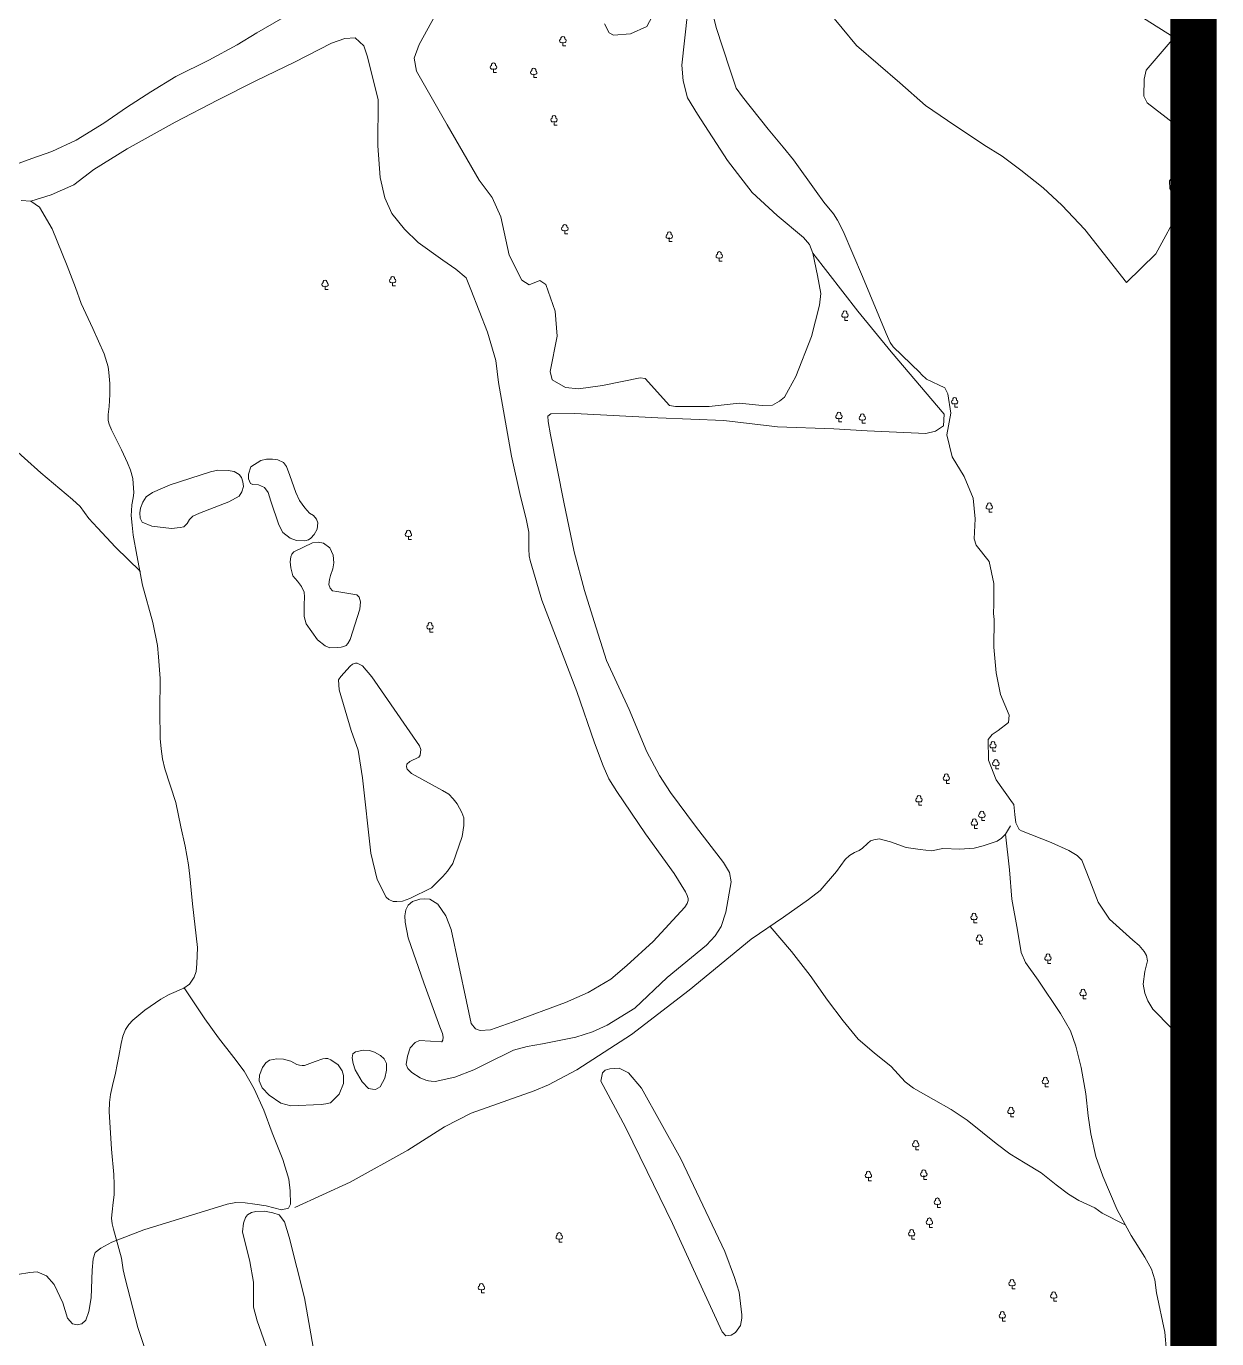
# Model space of a CAD drawing. Header units: millimetres. Extents: x 10 to 1007146, y 455139 to 1110758.
# Drawn here: x 503415.24 to 503435.78, y 555410.57 to 555433.2 of the extents above; entities that cross this region are included whole.
import ezdxf

# ---------------------------------------------------------------- set-up
doc = ezdxf.new("R2010")
doc.units = ezdxf.units.MM
doc.header["$LTSCALE"] = 10
doc.layers.add('CADRE', color=7, linetype='Continuous')
for name, color, linetype, lineweight in [('Hceau', 152, 'Continuous', 0), ('PISTE', 1, 'Continuous', 0), ('PLIMCULTURE', 2, 'Continuous', 0), ('Varbre', 70, 'Continuous', 0), ('Vbrousailles', 70, 'Continuous', 0), ('Vforet', 70, 'Continuous', 0)]:
    doc.layers.add(name, color=color, linetype=linetype, lineweight=lineweight)

# ---------------------------------------------------------------- blocks, each defined once
blk = doc.blocks.new('a_i_b_258')
at = {"layer": 'Varbre', "color": 70, "linetype": 'Continuous', "lineweight": 0, "flags": 128}
blk.add_lwpolyline([(1865.42538, 0.005183), (0, 0), (0.000733, 2131.921546)], dxfattribs=at)
at = {"layer": 'Varbre', "color": 70, "linetype": 'Continuous', "lineweight": 0}
for centre, radius, start, end in [((-740.717812, 3132.577248), 1244.980238706148, 111.637039, 306.510073), ((-0.006168, 4618.737865), 1244.033794897657, 344.52592, 195.330408), ((743.7588820000001, 3129.093826), 1243.997082369691, 233.281948, 68.53724)]:
    blk.add_arc(centre, radius, start, end, dxfattribs=at)
blk = doc.blocks.new('a_i_b_169')
at = {"layer": 'Varbre', "color": 70, "linetype": 'Continuous', "lineweight": 0, "flags": 128}
blk.add_lwpolyline([(186.542538, 0.000518), (0, 0), (7.3e-05, 213.192155)], dxfattribs=at)
at = {"layer": 'Varbre', "color": 70, "linetype": 'Continuous', "lineweight": 0}
for centre, radius, start, end in [((-74.071781, 313.257725), 124.4980238706148, 111.637039, 306.510073), ((-0.000617, 461.8737860000001), 124.4033794897658, 344.52592, 195.330408), ((74.375888, 312.909383), 124.3997082369691, 233.281948, 68.53724)]:
    blk.add_arc(centre, radius, start, end, dxfattribs=at)

msp = doc.modelspace()

# ---------------------------------------------------------------- linework, layer by layer
at = {"elevation": -0.3541890150082452}
msp.add_lwpolyline([(503345.1074652424, 555474.3865933891), (503435.1138354588, 555474.3934711379), (503435.1209353135, 555381.4804874847), (503345.1145650972, 555381.473609736)], close=True, dxfattribs=at)
at = {"layer": 'CADRE', "color": 0, "lineweight": -2, "elevation": -0.3541890150082452}
msp.add_lwpolyline([(503249.3808671975, 555550.9481139041), (503435.3861208613, 555550.944734697), (503435.3811792241, 555278.93705192), (503249.3759255608, 555278.940431128)], close=True, dxfattribs=at)
at = {"layer": 'CADRE', "color": 0, "lineweight": -2, "const_width": 0.8, "elevation": -0.3541890150082452, "flags": 128}
msp.add_lwpolyline([(503345.1074652424, 555474.3865933891), (503435.381180128, 555474.3865933891), (503435.3794921524, 555381.473609736), (503345.1074652424, 555381.4752497661)], close=True, dxfattribs=at)
at = {"layer": 'Hceau', "color": 0, "extrusion": (0.167296685380061, -0.1617559340412685, 0.9725465731075719), "elevation": -5615.617732705679, "flags": 128}
msp.add_lwpolyline([(749238.4850116416, 23495.1471926548), (749238.4850116415, 23494.4937417846)], dxfattribs=at)
at = {"layer": 'Hceau', "color": 0}
for points in [[(503427.062108584, 555433.5083568234, 7.29556126606516), (503427.1436724077, 555433.1778700004, 7.235115478067214), (503427.3831497175, 555432.4564729669, 7.134372498070638), (503427.491400113, 555432.1291746837, 7.094075306072007), (503427.6006194444, 555431.9818945536, 7.073926710072691), (503428.0443432928, 555431.4260744773, 6.892589346078852), (503428.3026774969, 555431.1112944557, 6.791846366082276), (503428.4815255687, 555430.8936262723, 6.751549174083645), (503428.8719836593, 555430.3514310837, 6.570211810089806), (503429.0043228774, 555430.1640199632, 6.509766022091861), (503429.1666106259, 555429.9664444855, 6.46946883009323), (503429.2393397423, 555429.8527005842, 6.4291716380946), (503429.3383429824, 555429.6654709402, 6.409023042095284), (503429.667504525, 555428.883577996, 6.24783427410076), (503430.0789295229, 555427.901211464, 6.106794102105553), (503430.1480918422, 555427.7441480325, 6.066496910106922), (503430.2010346586, 555427.670517019, 6.066496910106922)], [(503430.6579110769, 555427.2287720226, 5.914433441240488), (503430.6850950572, 555427.1914407662, 5.909260289217665), (503430.7723714098, 555427.1149764613, 5.900735082440421), (503431.0877995016, 555426.9637085624, 5.873454443140571), (503431.1429404785, 555426.8629166258, 5.867486764815507), (503431.1928134291, 555426.5256528636, 5.858961558038263), (503431.1246871128, 555426.153514618, 5.850436351261019), (503431.2144947775, 555425.7755886675, 5.829123278349589), (503431.4213310237, 555425.432157213, 5.806957695954096), (503431.577779181, 555425.0627791355, 5.783087094590485), (503431.6128157038, 555424.7051244201, 5.765184059615294), (503431.5963910419, 555424.3576127171, 5.752396305417751), (503431.628245162, 555424.2480968976, 5.749838665028926), (503431.857052689, 555423.9703185239, 5.726820573149374), (503431.9360502515, 555423.5915120373, 5.69442476500852), (503431.9354438551, 555423.231619895, 5.650946109701597), (503431.9323120909, 555423.0719583746, 5.647536071765358), (503431.9396491062, 555422.9662783176, 5.588712021872067), (503431.9352540225, 555422.4946329291, 5.564841420508456), (503431.9729496796, 555422.0509798432, 5.529887971978777), (503432.0507776879, 555421.6770937782, 5.51369006790835), (503432.1976100029, 555421.319914829, 5.476179090926491), (503432.1862676471, 555421.1944526844, 5.459981186856064), (503432.0085773603, 555421.0529104423, 5.428437888199269), (503431.9080847528, 555420.9859122634, 5.419060171937965), (503431.8381098164, 555420.8977795318, 5.400304627478714), (503431.8412528669, 555420.5420592189, 5.372171366758159), (503431.9762845818, 555420.2026574817, 5.32784031390382), (503432.2596127608, 555419.8105362975, 5.292886865374141), (503432.2777060983, 555419.7796413752, 5.280098999239954), (503432.2990492698, 555419.6084137445, 5.263048585685467), (503432.315763209, 555419.4618339853, 5.257933416844462), (503432.3747459737, 555419.3506547336, 5.250260719551279), (503432.4138344726, 555419.3257683837, 5.245998172130979), (503432.9228985, 555419.124956787, 5.20933970463318), (503433.2270654131, 555418.9870869559, 5.183764084301449), (503433.3739816437, 555418.898463389, 5.165008539842198), (503433.4556370888, 555418.8177197644, 5.153925804612774), (503433.589586973, 555418.4690452248, 5.121529884535275), (503433.7367911343, 555418.0943813523, 5.094249245235424), (503433.9330380464, 555417.7994950041, 5.070378643871813), (503434.3358439798, 555417.4374845045, 5.016669762819527), (503434.4435805737, 555417.3476584307, 5.006439425137519), (503434.5276792052, 555417.2456587836, 4.928859942721622), (503434.5663870245, 555417.1736753971, 4.910957019683075), (503434.5838706148, 555417.0845560227, 4.893906494191943), (503434.5383724153, 555416.8982961256, 4.872593533217156), (503434.5123018674, 555416.6822232758, 4.851280460305724), (503434.5376142268, 555416.5238338503, 4.831672406362412), (503434.5904800039, 555416.3948896736, 4.816327011776045), (503434.6802590524, 555416.2508260127, 4.792456410412434), (503435.0027612255, 555415.9220317252, 4.76517565917594), (503435.1183177679, 555415.7352696584, 4.749263037791919)]]:
    msp.add_polyline3d(points, dxfattribs=at)
at = {"layer": 'PISTE', "color": 0, "extrusion": (0.2138633766439789, -0.05558452013298743, 0.9752808914625679), "elevation": 76798.21649509249, "flags": 128}
msp.add_lwpolyline([(664196.8322724559, -338934.7954102468), (664196.8322724559, -338935.0040701144)], dxfattribs=at)
at = {"layer": 'PISTE', "color": 0}
for points in [[(503415.1536612383, 555430.1919728703, 10.30234923169375), (503415.3233370681, 555430.1828569548, 10.28555873502765), (503415.4698848408, 555430.0776278942, 10.25197774169546), (503415.6871023324, 555429.7032105953, 10.13444426503279), (503415.9471235197, 555429.0678066532, 9.966539298371828), (503416.0904161531, 555428.6918605834, 9.849005821709154), (503416.1929947422, 555428.4184557792, 9.74826284171258)], [(503416.1929947422, 555428.4184557792, 9.71021165848465), (503416.3906725234, 555427.9846284039, 9.617851166043653), (503416.5872462829, 555427.5521435123, 9.48327499945496), (503416.6533541615, 555427.3236353885, 9.42116292256787), (503416.6680273188, 555427.2277093797, 9.37975487130981), (503416.6851081644, 555427.0374696557, 9.327994807237236), (503416.6836692528, 555426.8465924927, 9.276234743164661), (503416.6743061243, 555426.6425037374, 9.224474679092086), (503416.6577698599, 555426.5059546548, 9.183066627834027), (503416.6584592442, 555426.3994567285, 9.162362602204997), (503416.6733131541, 555426.3390171125, 9.13130656376145), (503416.7150285728, 555426.2410109246, 9.110602538132422), (503416.8874350709, 555425.895317398, 8.996730285236115), (503416.9918141058, 555425.6680451808, 8.94497022116354), (503417.0435898039, 555425.5440193051, 8.893210157090964), (503417.0810408641, 555425.4008651606, 8.872506131461932), (503417.0995274434, 555425.1530593261, 8.84145009301839), (503417.0899619283, 555425.067691792, 8.82074606738936), (503417.0665240417, 555424.9435998352, 8.789690028945815), (503417.0588857658, 555424.8447088227, 8.73792996487324), (503417.0556233618, 555424.7628132615, 8.686169900800666), (503417.0686063981, 555424.5935089589, 8.634409836728091), (503417.0888318095, 555424.4203037701, 8.582649772655518), (503417.1529227935, 555424.079264016, 8.448073606066822), (503417.250541344, 555423.558478512, 8.303145426663614), (503417.4258924569, 555422.9152929807, 8.096105170373315), (503417.5088723577, 555422.5222529345, 8.02364108067171), (503417.5268438684, 555422.3234178877, 7.96152900378462), (503417.5515439033, 555421.9530289173, 7.878712901268501), (503417.5474703874, 555421.3865090755, 7.744136734679809), (503417.5547295134, 555420.9187633308, 7.619912580905629), (503417.5685056808, 555420.7384191134, 7.557800504018537), (503417.5924739453, 555420.5663192491, 7.516392340823835), (503417.6324506438, 555420.3937125276, 7.474984289565775), (503417.8238793181, 555419.8136587015, 7.350760135791597), (503417.9119451153, 555419.3935326147, 7.236887994831931), (503417.9849968902, 555419.0607761855, 7.164423905130327), (503418.0425272288, 555418.7407499084, 7.081607802614207), (503418.0654730105, 555418.5429812142, 7.040199751356148), (503418.0905061438, 555418.3047590001, 6.978087674469059), (503418.113173863, 555418.0690594332, 6.947031636025515), (503418.1980876162, 555417.3108096647, 6.843511507880364), (503418.1869370327, 555417.0312105509, 6.81245546943682), (503418.1765778665, 555416.8977694135, 6.802103456622305), (503418.1387131343, 555416.8015501458, 6.79175144380779), (503418.0608852591, 555416.6829634424, 6.760695405364245), (503417.9598253983, 555416.613954726, 6.739991379735215), (503417.7070470218, 555416.5014609098, 6.636471251590066), (503417.562646228, 555416.4202062589, 6.584711187517492), (503417.2880523897, 555416.2346934949, 6.491543072186857), (503417.0808131256, 555416.0630913194, 6.398374956856223), (503417.0146964101, 555415.9853627221, 6.346614892783649), (503416.9570419008, 555415.8985861487, 6.294854828711074), (503416.9084612321, 555415.7864838195, 6.253446777453014), (503416.8794215347, 555415.6586950625, 6.191334700565926), (503416.8417643117, 555415.441171412, 6.129222623678836), (503416.8133860769, 555415.2983538678, 6.077462559606261), (503416.7834282478, 555415.1489498508, 5.994646345153497), (503416.7330813976, 555414.9334327024, 5.932534268266408), (503416.6991072519, 555414.7800239569, 5.880774204193833), (503416.6808598623, 555414.6398862785, 5.849718165750288), (503416.6747095478, 555414.4854941689, 5.797958101677713), (503416.7146734751, 555413.8354759775, 5.663381935089019), (503416.7554996509, 555413.397858307, 5.549509794129356), (503416.7612963681, 555413.2254460942, 5.497749730056781), (503416.7567255179, 555413.0471154464, 5.456341678798721), (503416.7414574731, 555412.9181853165, 5.404581614726147), (503416.7235747121, 555412.7554089273, 5.394229601911632), (503416.7154303649, 555412.6463389173, 5.373525576282601), (503416.7254920494, 555412.5491952451, 5.373525576282601), (503416.7471361373, 555412.4566700686, 5.352821550653571), (503416.8867395259, 555411.9552258356, 5.301061486580998), (503416.916730729, 555411.7543048722, 5.301061486580998), (503416.9514237209, 555411.6046281926, 5.280357460951968), (503417.1682708008, 555410.7586975619, 5.238949409693908), (503417.4545650108, 555409.9001493666, 5.207893371250362)], [(503413.2174580956, 555428.041045345, 9.320565796019), (503413.8291457705, 555427.2877197372, 9.159377028024476), (503414.3122074818, 555426.7118126135, 9.05191784936146), (503414.6409483855, 555426.2944240826, 8.957891068031323), (503414.9285621244, 555426.0039877055, 8.890729081366938), (503415.4966174674, 555425.4951327612, 8.810134697369676), (503416.0425912344, 555425.0368412702, 8.783269902703923), (503416.1724286138, 555424.918993434, 8.729540313372414), (503416.3207564341, 555424.7108163773, 8.702675518706661), (503416.4747596794, 555424.5478768224, 8.636166458489297), (503416.7812104367, 555424.2137040959, 8.50184248516053), (503417.211674589, 555423.7943400447, 8.367354300774366)], [(503430.1535064479, 555419.1350218462, 5.793258889407451), (503430.4211020101, 555419.0392409809, 5.71938529347905), (503430.6655304505, 555419.0011433283, 5.638930830287339), (503430.8587529977, 555418.9795158145, 5.59905340070536), (503431.0570154137, 555419.02044045, 5.535389434179746), (503431.3505278473, 555419.0101969449, 5.447938930710495), (503431.5947005575, 555419.0257092019, 5.403863876961992), (503431.748752112, 555419.0670070141, 5.37378090376857), (503431.9951920177, 555419.1480374177, 5.348595158769426), (503432.0685698257, 555419.2010445783, 5.337401494325362), (503432.1350684473, 555419.2702679228, 5.333903474186592), (503432.2256465265, 555419.4100374837, 5.278634755994026)], [(503419.874392624, 555412.8294733664, 6.222390739009469), (503420.8332037134, 555413.2694483562, 6.305206841525588), (503421.8267304401, 555413.8185802343, 6.388022944041708), (503422.4602263962, 555414.2224969522, 6.388022944041708), (503422.919967762, 555414.4569859598, 6.367318918412678), (503424.0070759889, 555414.8434841783, 6.367318918412678), (503424.2545629642, 555414.9477661417, 6.346614892783649), (503424.7426527257, 555415.2043234984, 6.346614892783649), (503425.6822930591, 555415.8117972275, 6.367318918412678), (503426.678883773, 555416.5755158056, 6.367318918412678), (503427.7486484174, 555417.4572303776, 6.346614892783649), (503428.3065077926, 555417.8345515493, 6.274150803082044), (503428.740555134, 555418.1390260853, 6.20168671338044), (503428.9387446944, 555418.2969430905, 6.149926649307865), (503429.2187284262, 555418.6255930121, 6.09816658523529), (503429.3717216508, 555418.8290850387, 6.025702383597041), (503429.4445262746, 555418.9020328852, 6.004998357968011), (503429.5291175731, 555418.9519371236, 5.973942319524467), (503429.610619014, 555418.9881139991, 5.942886281080922), (503429.6719672638, 555419.0287585171, 5.922182255451892), (503429.7551245507, 555419.10637995, 5.901478229822862), (503429.8090093406, 555419.1510546244, 5.880774204193833), (503429.8656976103, 555419.170480076, 5.870422191379319), (503429.9565482187, 555419.1862126617, 5.839366152935773)], [(503432.1350684473, 555419.2702679228, 5.333903474186592), (503432.2034763752, 555418.6524298843, 5.31431456140948), (503432.2438973075, 555418.1449273372, 5.281433172105041), (503432.3456734555, 555417.6147436143, 5.264642675438946), (503432.4087546295, 555417.2272141438, 5.283531984188304), (503432.4795298575, 555417.0567896301, 5.277235547938517), (503432.6983596447, 555416.7517418318, 5.267441091549961), (503433.0838148028, 555416.1733977767, 5.229662474051246), (503433.2552424261, 555415.8788298946, 5.224765245856966), (503433.3501623899, 555415.6131689538, 5.223366037801459), (503433.4408432015, 555415.2464250932, 5.214271185440657), (503433.5213750533, 555414.7917893705, 5.205875937107609), (503433.5613067873, 555414.4092613633, 5.205176333079855), (503433.6061392215, 555414.0984874705, 5.203777125024347), (503433.6945205033, 555413.7085049389, 5.21287197738515), (503433.813862484, 555413.3708619827, 5.219168413634935), (503434.0620274979, 555412.7920116693, 5.219168413634935), (503434.3017158556, 555412.349786435, 5.16250048738686), (503434.5381762974, 555411.976394491, 5.088342460444935), (503434.6540986332, 555411.7659401816, 5.040769386557663), (503434.7136547909, 555411.5822812126, 5.014184433503011), (503434.739303303, 555411.3564178584, 4.999492748920177), (503434.8843331222, 555410.678169438, 4.958216111282691), (503434.9138806333, 555410.3494803725, 4.919737889756221)], [(503428.0754229509, 555417.6782519774, 6.304167957528535), (503428.4423907541, 555417.2421393669, 6.266475643182683), (503428.767367365, 555416.8332190034, 6.194416428324019), (503429.0654661889, 555416.4038885208, 6.123756421520865), (503429.33433288, 555416.0491347134, 6.078282159716855), (503429.5946070431, 555415.7316222427, 6.018116213330011), (503429.8709098095, 555415.4953654715, 5.96564591124846), (503430.1653072157, 555415.2609765145, 5.912476005139156), (503430.4081452937, 555414.996849663, 5.849511642641295), (503430.5483942429, 555414.8862401102, 5.813132233198086), (503430.8942454098, 555414.6949200226, 5.758563119033274), (503431.1975337195, 555414.522059065, 5.716586877368034), (503431.4734351807, 555414.334305083, 5.666215387369745), (503431.7399674495, 555414.1214290034, 5.598353796677607), (503431.9745550838, 555413.934017077, 5.53259101806873), (503432.2102345693, 555413.7536519816, 5.473124675709639), (503432.4763959392, 555413.5942023388, 5.409460709184025), (503432.7545530638, 555413.4265894014, 5.368184071546538), (503433.0081059479, 555413.2239005796, 5.32131060168702), (503433.2248202956, 555413.0588123796, 5.286330400299319), (503433.4008936082, 555412.9505078772, 5.266041883494454), (503433.676556416, 555412.827266995, 5.24785217877285), (503433.8034109369, 555412.732473962, 5.240856138495309), (503434.2032376858, 555412.5314788372, 5.185783085557225)]]:
    msp.add_polyline3d(points, dxfattribs=at)
at = {"layer": 'PLIMCULTURE', "color": 0}
for points in [[(503426.7045739857, 555433.8980130889, 7.615869765118365), (503426.5537027482, 555432.5254991215, 7.589004970452612), (503426.5768637822, 555432.258905638, 7.535275381121104), (503426.6531614535, 555431.9633269747, 7.481545791789597), (503426.8238316962, 555431.6836337358, 7.427816202458089), (503427.3401404362, 555430.8814260544, 7.400951407792334), (503427.5152191733, 555430.659101914, 7.374086613126581), (503427.7676108775, 555430.329770682, 7.29349222912932), (503428.2000193673, 555429.9338695956, 7.159168255800551), (503428.6489356095, 555429.5583763807, 6.971114693140274), (503428.7548555868, 555429.4348159332, 6.917385103808766), (503428.8155285807, 555429.2828047852, 6.863655514477258), (503428.8954620418, 555428.901116785, 6.729331541148489), (503428.9511748012, 555428.5892520056, 6.702466746482735), (503428.9254972102, 555428.3885158494, 6.702466746482735), (503428.7914050473, 555427.8481098465, 6.675601951816982), (503428.5171414777, 555427.1608830738, 6.621872362485473), (503428.3929036736, 555426.9278862972, 6.568142773153967), (503428.3225530254, 555426.8052833186, 6.568142773153967), (503428.236069996, 555426.7319620136, 6.568142773153967), (503428.1168365747, 555426.6670176714, 6.621872362485473), (503427.9364223436, 555426.6597986353, 6.675601951816982), (503427.5430865282, 555426.698830774, 6.756196335814243), (503427.0262633154, 555426.6442450023, 6.863655514477258), (503426.4441160231, 555426.6392082557, 7.132303461134797), (503426.3417434275, 555426.6602617603, 7.132303461134797), (503425.9219860475, 555427.1216861524, 7.239762639797812), (503425.8318893024, 555427.1385736417, 7.266627434463566), (503425.1834464474, 555427.0027128157, 7.374086613126581), (503424.7691063125, 555426.9475703785, 7.481545791789597), (503424.5437541353, 555426.9692920384, 7.508410586455351), (503424.3148987246, 555427.10171922, 7.562140175786859), (503424.2830370388, 555427.2443251902, 7.589004970452612), (503424.4026589722, 555427.8544623634, 7.615869765118365), (503424.3675921183, 555428.2867756844, 7.64273455978412), (503424.2038611996, 555428.7447196055, 7.696464149115626), (503424.100371898, 555428.8159184031, 7.750193738447135), (503423.9171364474, 555428.7379706391, 7.750193738447135), (503423.7929179624, 555428.8175923165, 7.803923327778644), (503423.5750406936, 555429.250901001, 7.884517711775904), (503423.4290249891, 555429.9123446334, 7.938247301107412), (503423.281242149, 555430.2455510462, 8.018841685104675), (503423.0584943766, 555430.545925526, 8.072571274436182), (503422.5026985137, 555431.4962968089, 8.26062483709646), (503421.9758519439, 555432.4215802647, 8.421813605090982), (503421.9355119565, 555432.6461712318, 8.47554319442249), (503422.0198824827, 555432.8825481351, 8.502407989088244), (503422.301026402, 555433.396240389, 8.529272783753997)], [(503425.2211218097, 555433.237852098, 7.884517711775904), (503425.2981921856, 555433.0857518701, 7.830788122444397), (503425.3758584498, 555433.0443348659, 7.803923327778644), (503425.6670425222, 555433.0673502465, 7.750193738447135), (503425.9464804102, 555433.1929169418, 7.669599354449874), (503426.3564630795, 555433.9613964708, 7.64273455978412)], [(503429.0699891461, 555433.4661079808, 8.126300863767689), (503429.5679930788, 555432.8635385783, 8.126300863767689), (503430.3164137449, 555432.2226289661, 8.072571274436182), (503430.7580266541, 555431.8299064644, 8.045706479770429), (503431.1346338345, 555431.5731223564, 8.018841685104675), (503431.765102952, 555431.1547204605, 7.991976890438919), (503432.0803927502, 555430.9557908233, 7.991976890438919), (503432.399570003, 555430.7157536458, 7.991976890438919), (503432.7841508652, 555430.4137312879, 7.965112095773166), (503433.1112135062, 555430.1120218753, 7.938247301107412), (503433.5033702815, 555429.6908079423, 7.884517711775904), (503434.2256812796, 555428.7788709651, 7.803923327778644), (503434.7291851764, 555429.2755154689, 8.072571274436182), (503435.1485471657, 555430.0420504796, 8.394948810425229), (503434.9736471421, 555430.3924644077, 8.47554319442249), (503434.9661767755, 555430.5322899445, 8.502407989088244), (503435.4876541531, 555431.1749296384, 8.744191141080027), (503434.5828483715, 555431.8787776711, 8.82478552507729), (503434.525889299, 555431.9900933044, 8.878515114408797), (503434.5274815899, 555432.286099697, 8.985974293071813), (503434.5653222752, 555432.4421239137, 9.03970388240332), (503435.0452679306, 555433.0068745808, 9.281487034395106), (503434.1438215286, 555433.5709193739, 9.362081418392366)], [(503414.9948328889, 555430.7894938787, 10.48704469502081), (503415.34021214, 555430.9188621681, 10.48704469502081), (503415.6813998072, 555431.0380308059, 10.48704469502081), (503416.1028606248, 555431.2345198824, 10.48704469502081), (503416.5804274693, 555431.528861209, 10.40309221169033), (503416.9701728839, 555431.79495309, 10.26876823836156), (503417.3905075501, 555432.0670505827, 10.1008632717006), (503417.825009055, 555432.3329604047, 9.966539298371828), (503418.3899065876, 555432.6146860928, 9.798634331710865), (503418.8793115109, 555432.8783290276, 9.647519861716), (503419.2194957123, 555433.0833223246, 9.529986385053329), (503419.8197875074, 555433.4323343793, 9.328500425060176)], [(503415.3233370681, 555430.1828569548, 10.28555873502765), (503415.6729065393, 555430.2919275329, 10.30234923169375), (503416.0619558883, 555430.4663026156, 10.33593022502594), (503416.4113070449, 555430.7267555118, 10.26876823836156), (503416.9858287224, 555431.0824561625, 10.15123476169889), (503417.8141549969, 555431.5435187764, 9.899377311707443), (503418.5417341705, 555431.9252018796, 9.664310358382098), (503419.2138115933, 555432.2641472485, 9.446033901722847), (503419.8713633695, 555432.5806478743, 9.227757445063597), (503420.5106847368, 555432.9054042256, 9.026271485070444), (503420.7397317562, 555432.9842710199, 8.959109498406058), (503420.9170553082, 555432.9958365436, 8.891947511741675)], [(503420.9170553082, 555432.9958365436, 8.891947511741675), (503421.064757663, 555432.8589612908, 8.891947511741675), (503421.1297297112, 555432.6730552717, 8.865082717075921), (503421.3154009674, 555431.9298346525, 8.73075874374715), (503421.3070158404, 555431.1381887326, 8.677029154415644), (503421.3494187323, 555430.5895468214, 8.623299565084135), (503421.4299957174, 555430.2386201797, 8.569569975752628), (503421.5481253022, 555429.9699571927, 8.51584038642112), (503421.7693346996, 555429.7007335562, 8.43524600242386), (503422.0031135426, 555429.468552171, 8.354651618426598), (503422.4303047557, 555429.1652211718, 8.274057234429337), (503422.6521357581, 555429.011449262, 8.193462850432075), (503422.8327347684, 555428.8579015449, 8.16659805576632), (503422.9141330161, 555428.6595359937, 8.112868466434813), (503423.2029283413, 555427.9240013248, 8.032274082437551), (503423.3445985484, 555427.4325470356, 7.951679698440288), (503423.3920568121, 555427.0570601947, 7.924814903774535), (503423.6119955051, 555425.7858589801, 7.790490930445766)]]:
    msp.add_polyline3d(points, dxfattribs=at)
at = {"layer": 'Vbrousailles', "color": 0}
for points in [[(503419.1168138113, 555425.5986983742, 8.65460667742116), (503419.2871356864, 555425.7118613153, 8.64632504478222), (503419.3878252357, 555425.7357856168, 8.629761891440982), (503419.4937061652, 555425.7335726606, 8.588353840182924), (503419.585399027, 555425.719456173, 8.546945788924864), (503419.6820864142, 555425.6742623128, 8.5138192583691), (503419.7306238371, 555425.6096152216, 8.497256105027862), (503419.7879689573, 555425.4531741504, 8.447566421130862), (503419.8909959852, 555425.160457287, 8.38131347195598), (503419.9576966844, 555425.019787013, 8.348187053336861), (503420.0461052792, 555424.8920118202, 8.315060634717742), (503420.1286679842, 555424.805234432, 8.290215848737564), (503420.1966692784, 555424.7597385015, 8.248807797479504), (503420.2491881611, 555424.7011446886, 8.223962899562682), (503420.2751664357, 555424.6335229481, 8.223962899562682), (503420.2609718934, 555424.5276393122, 8.223962899562682), (503420.2112116002, 555424.4365167302, 8.223962899562682), (503420.1549653591, 555424.3703371669, 8.223962899562682), (503420.1101567964, 555424.3408825401, 8.223962899562682), (503420.0460177199, 555424.3268965281, 8.223962899562682), (503419.9041278365, 555424.3327558673, 8.248807797479504), (503419.7985279617, 555424.3732937133, 8.281934216098623), (503419.667800953, 555424.4715329796, 8.306779002078802), (503419.6031474231, 555424.601007395, 8.33990542069792), (503419.4635619458, 555425.0086808468, 8.439284788491921), (503419.4146863337, 555425.1586631491, 8.497256105027862), (503419.3508490145, 555425.2460671343, 8.52210089100804), (503419.2503278648, 555425.2889127185, 8.55522730962716), (503419.1508691622, 555425.2958627646, 8.580072207543981), (503419.1116174581, 555425.3119805449, 8.59663536088522), (503419.0786609861, 555425.3921955201, 8.6131986261631), (503419.0783226851, 555425.4775307312, 8.64632504478222)], [(503417.2097109736, 555424.7175055824, 8.70429636131816), (503417.2032568181, 555424.8054051304, 8.73742277993728), (503417.2140565675, 555424.8890334872, 8.762267565917458), (503417.2529878024, 555424.9914995728, 8.77883083119534), (503417.3139484372, 555425.0845977968, 8.79539409647322), (503417.4213551152, 555425.1564116827, 8.803675729112161), (503417.7253176021, 555425.2884697791, 8.803675729112161), (503418.4213104575, 555425.513880756, 8.77883083119534), (503418.5506131744, 555425.5417499884, 8.75398604521516), (503418.7284549026, 555425.5383860017, 8.70429636131816), (503418.827301937, 555425.5203229508, 8.68773309604028), (503418.9136845621, 555425.4705577061, 8.671169942699041), (503418.9576098889, 555425.4172451909, 8.63804341214328), (503418.9821044753, 555425.3448093899, 8.621480258802043), (503418.9899490521, 555425.2605693807, 8.59663536088522), (503418.9638405563, 555425.1675629215, 8.580072207543981), (503418.9174372991, 555425.0962178983, 8.580072207543981), (503418.7393436334, 555424.9995520338, 8.588353840182924), (503418.2336077578, 555424.8012457185, 8.59663536088522), (503418.115948215, 555424.7532339288, 8.60491699352416), (503418.0611882056, 555424.6908082744, 8.59663536088522), (503418.0199532583, 555424.6242338263, 8.580072207543981), (503417.963002301, 555424.5692902976, 8.571790574905041), (503417.9001169922, 555424.5528276713, 8.571790574905041), (503417.7501262508, 555424.5367524058, 8.571790574905041), (503417.4094424808, 555424.576334371, 8.621480258802043), (503417.2441984109, 555424.6459771197, 8.671169942699041)], [(503419.8421966443, 555423.7234313969, 8.13286516440762), (503419.8089009875, 555423.8609969742, 8.157710062324444), (503419.7967102226, 555423.9631287165, 8.182554848304623), (503419.805214952, 555424.0509303437, 8.190836480943563), (503419.8258323703, 555424.0973923429, 8.190836480943563), (503419.8573973412, 555424.1360490528, 8.190836480943563), (503420.1788515981, 555424.2916733883, 8.190836480943563), (503420.2768932167, 555424.3033227389, 8.174273215665682), (503420.3724011451, 555424.2828001847, 8.149428429685504), (503420.4806780669, 555424.2060289872, 8.12458353176868), (503420.5356572921, 555424.0789126735, 8.108020378427444), (503420.5516596577, 555423.946880706, 8.091457113149561), (503420.5338167204, 555423.8445001843, 8.074893959808325), (503420.4927939801, 555423.7255167915, 8.066612327169386), (503420.4763836607, 555423.6590663632, 8.066612327169386), (503420.4617803232, 555423.5751878732, 8.050049061891501), (503420.4878970985, 555423.5085735732, 8.041767429252562), (503420.5248978097, 555423.4639306937, 8.025204275911324), (503420.6033099722, 555423.4538975356, 8.000359377994503), (503420.9438024415, 555423.3967505693, 7.925824908117323), (503420.9859487207, 555423.355659497, 7.900980122137145), (503421.0088751656, 555423.2717821958, 7.884416856859263), (503420.9964390502, 555423.1481328935, 7.851290438240144), (503420.8317202551, 555422.6250773047, 7.809882386982085), (503420.7914241113, 555422.5556938782, 7.809882386982085), (503420.7612072311, 555422.5194737962, 7.809882386982085), (503420.7204872302, 555422.5022096062, 7.809882386982085), (503420.6749674425, 555422.4900663749, 7.809882386982085), (503420.6185493716, 555422.4869671274, 7.809882386982085), (503420.4782770584, 555422.4829153839, 7.834727172962263), (503420.400655221, 555422.5127721345, 7.834727172962263), (503420.268428746, 555422.6163868197, 7.867853591581381), (503420.0743055301, 555422.8932485081, 7.942388173395204), (503420.0394146521, 555423.0221825289, 7.983796224653264), (503420.0360745097, 555423.220788776, 8.025204275911324), (503420.0403085233, 555423.3583554301, 8.050049061891501), (503420.0373221697, 555423.4403336827, 8.066612327169386), (503419.9937497239, 555423.5397800175, 8.083175480510622), (503419.9210965043, 555423.6315025163, 8.099738745788503)], [(503420.6681930333, 555421.984732128, 7.710503019188082), (503420.8283282355, 555422.1622230491, 7.727066284465965), (503420.8712094466, 555422.1993479873, 7.727066284465965), (503420.9207658416, 555422.2151031629, 7.727066284465965), (503420.9495824373, 555422.2141381204, 7.727066284465965), (503421.0456732432, 555422.1698714978, 7.702221386549142), (503421.2049762505, 555421.9804394066, 7.644250181949846), (503422.0294674305, 555420.7910252278, 7.362675343845724), (503422.0494434889, 555420.7256734397, 7.362675343845724), (503422.0405183189, 555420.6277040151, 7.346112190504488), (503422.017782543, 555420.592392311, 7.346112190504488), (503421.8595419978, 555420.5230736382, 7.346112190504488), (503421.8097897315, 555420.474859507, 7.329548925226605), (503421.8041800693, 555420.428889273, 7.321267292587665), (503421.8125956118, 555420.3874331722, 7.321267292587665), (503421.8901581019, 555420.3124393083, 7.304704139246427), (503422.4235846861, 555420.0223518158, 7.221888036730308), (503422.5304049207, 555419.9550975844, 7.197043138813485), (503422.6090753128, 555419.8763233689, 7.172198352833307), (503422.6774912077, 555419.7929069168, 7.155635087555425), (503422.7595141389, 555419.6404111474, 7.139071934214188), (503422.789923203, 555419.5507999036, 7.114227036297367), (503422.790840524, 555419.4160292608, 7.089382250317189), (503422.7620174069, 555419.2298698139, 7.081100617678247), (503422.6022663725, 555418.762316711, 7.031410933781247), (503422.5085365741, 555418.6302782614, 7.031410933781247), (503422.4315476881, 555418.5377438687, 7.031410933781247), (503422.2317382136, 555418.344238946, 6.981721249884246), (503421.8602951564, 555418.1566687737, 6.965158096543009), (503421.7346220089, 555418.1109107757, 6.965158096543009), (503421.6383098803, 555418.1042203507, 6.965158096543009), (503421.5753090042, 555418.1089038909, 6.965158096543009), (503421.4981620859, 555418.1391283898, 6.965158096543009), (503421.4519021222, 555418.183315875, 6.965158096543009), (503421.2945681704, 555418.4843664136, 7.01484778044001), (503421.1888540473, 555418.9389528628, 7.114227036297367), (503421.041049919, 555420.2392377073, 7.346112190504488), (503420.9716699558, 555420.7176194026, 7.462054711639726), (503420.848745155, 555421.0575629428, 7.528307548877963), (503420.6392216682, 555421.7551997944, 7.644250181949846), (503420.6310182291, 555421.9272462383, 7.702221386549142)], [(503420.9235879804, 555415.513423323, 6.675301737736591), (503421.062366596, 555415.5411094796, 6.675301737736591), (503421.1620593346, 555415.5388612383, 6.675301737736591), (503421.2504648573, 555415.5069548563, 6.675301737736591), (503421.3543198323, 555415.4507128373, 6.642175207180828), (503421.4202359861, 555415.3932984052, 6.60904878856171), (503421.4586673771, 555415.3118037409, 6.584204002581532), (503421.4567018693, 555415.1991684613, 6.551077472025767), (503421.4272016587, 555415.0612022774, 6.534514318684532), (503421.3467508344, 555414.9125024014, 6.509669420767708), (503421.2691776903, 555414.86763999, 6.509669420767708), (503421.2148917257, 555414.8682938055, 6.509669420767708), (503421.1459689367, 555414.8819843231, 6.509669420767708), (503421.0355788227, 555414.9960602609, 6.509669420767708), (503420.9187386326, 555415.2017783489, 6.600767155922767), (503420.8815539537, 555415.314536006, 6.650456839819769), (503420.8664243357, 555415.4102397856, 6.667020105097651), (503420.8742123466, 555415.4788412012, 6.675301737736591)], [(503419.439532456, 555415.3690263837, 6.642175207180828), (503419.5679099392, 555415.3920486887, 6.642175207180828), (503419.6801185719, 555415.3893552243, 6.642175207180828), (503419.8086248959, 555415.3522946496, 6.61733042120065), (503419.9099692681, 555415.2986663833, 6.600767155922767), (503419.9560987682, 555415.2845281683, 6.600767155922767), (503420.0037377074, 555415.2765951647, 6.600767155922767), (503420.0453745735, 555415.2763828683, 6.600767155922767), (503420.2247935723, 555415.3451725797, 6.633893574541887), (503420.3592084767, 555415.3930151702, 6.65873847245871), (503420.4037145127, 555415.4014635193, 6.65873847245871), (503420.4465616248, 555415.399956992, 6.65873847245871), (503420.4974331238, 555415.3781424124, 6.65873847245871), (503420.6239962585, 555415.2923366384, 6.61733042120065), (503420.6903827892, 555415.1848656299, 6.592485523283828), (503420.7149186607, 555415.1038985805, 6.559359104664709), (503420.7157887614, 555414.9674402653, 6.534514318684532), (503420.6429335484, 555414.7860120379, 6.48482463478753), (503420.4930911655, 555414.6360781307, 6.459979848807353), (503420.4090701217, 555414.6177545098, 6.459979848807353), (503420.3315495454, 555414.6042088415, 6.459979848807353), (503419.8083272294, 555414.5850556778, 6.44341658352947), (503419.6371232781, 555414.6273722212, 6.451698216168411), (503419.4356302994, 555414.7646259632, 6.451698216168411), (503419.3107113844, 555414.8916778299, 6.476543002148589), (503419.2625657342, 555415.0135270391, 6.501387900065412), (503419.2653412994, 555415.1148115571, 6.526232686045589), (503419.3158908082, 555415.243203841, 6.551077472025767), (503419.3747779298, 555415.3274959627, 6.575922369942591)], [(503425.1540477359, 555415.0113734726, 6.310910797116351), (503425.5828560039, 555414.2141435319, 6.228094694600231), (503425.9573607213, 555413.4514161509, 6.095588908187111), (503426.3922814687, 555412.553699808, 5.929956703154873), (503426.8156937499, 555411.6212944268, 5.731198079503516), (503427.2465883121, 555410.6861185138, 5.598692293090395), (503427.3097023353, 555410.6187174398, 5.598692293090395), (503427.4037153159, 555410.6279371215, 5.582129027812514), (503427.4789082304, 555410.6729150934, 5.582129027812514), (503427.5621536272, 555410.7928124291, 5.582129027812514), (503427.5876686806, 555410.9247718999, 5.582129027812514), (503427.5897671696, 555410.9773401952, 5.582129027812514), (503427.5396432651, 555411.3701638039, 5.631818711709514), (503427.4610772507, 555411.6211040867, 5.681508395606514), (503427.2917371473, 555412.0707725508, 5.731198079503516), (503426.5328888002, 555413.6667639972, 6.062462489567992), (503425.855192274, 555414.8863854224, 6.294347531838469), (503425.6303375285, 555415.1500029933, 6.34403721573547), (503425.4716822369, 555415.2333059862, 6.360600481013352), (503425.3105548547, 555415.2239284944, 6.360600481013352), (503425.2283146215, 555415.1966778381, 6.34403721573547), (503425.1834104131, 555415.15178826, 6.34403721573547)]]:
    msp.add_polyline3d(points, close=True, dxfattribs=at)
for points in [[(503417.9674556094, 555416.6191650644, 6.741554574974829), (503418.3240274282, 555416.0817194448, 6.70842815635571), (503418.5580024757, 555415.7560540738, 6.65873847245871), (503418.8268097059, 555415.419174865, 6.592485523283828), (503419.0038726832, 555415.182996142, 6.509669420767708), (503419.1756332958, 555414.8769989943, 6.426853318251589), (503419.3397742907, 555414.5062643848, 6.377163746291233), (503419.4855041943, 555414.116170381, 6.360600481013352), (503419.6713273453, 555413.6571766152, 6.327474062394232), (503419.7711354061, 555413.316184589, 6.294347531838469), (503419.7984061039, 555413.1152256952, 6.261221113219351), (503419.8044508455, 555412.8875050454, 6.228094694600231), (503419.76615763, 555412.8160558692, 6.211531429322349), (503419.6461335207, 555412.7902361223, 6.194968275981113), (503419.3804449599, 555412.8575464953, 6.145278592084113), (503419.1841461158, 555412.8872048925, 6.095588908187111), (503419.0205138806, 555412.9106663986, 6.029336070948873), (503418.8611383517, 555412.9138849354, 5.996209540393111), (503418.7082478743, 555412.8892467429, 5.963083121773992), (503417.2726131917, 555412.4436147542, 5.482749771955157), (503416.7193306059, 555412.2328207355, 5.300554301645037), (503416.5272241532, 555412.128806055, 5.217738199128918), (503416.4327045985, 555412.0515353469, 5.151485249954035), (503416.3955196216, 555411.9469965519, 5.101795566057035), (503416.3800886904, 555411.7509264742, 5.085232412715797), (503416.3636726036, 555411.2750800803, 5.052105994096679), (503416.3236089359, 555411.0345201321, 5.018979463540915), (503416.2721375056, 555410.8901613586, 4.952726626302677), (503416.2033831637, 555410.8220483653, 4.919600207683559), (503416.118879358, 555410.8049176162, 4.886473789064439), (503416.0384162733, 555410.8254540807, 4.820220839889558), (503415.9533522859, 555410.9217807049, 4.770531155992558), (503415.8724704537, 555411.1868523645, 4.720841472095556), (503415.7223743129, 555411.499785531, 4.687715053476437), (503415.5913246266, 555411.6532224112, 4.671151900135201), (503415.4314011651, 555411.7194676176, 4.654588634857319), (503415.3065154947, 555411.7088293544, 4.5717725323412), (503415.0918528301, 555411.6762081572, 4.505519583166318)], [(503419.5474377325, 555409.9647264797, 5.66523997145009), (503419.2290532099, 555410.8757397268, 5.764619339244091), (503419.1625570362, 555411.1143320814, 5.814309023141091), (503419.1623688766, 555411.3002931986, 5.830872176482329), (503419.1618513156, 555411.5415498737, 5.84743544176021), (503419.1000560879, 555411.8980802677, 5.89712512565721), (503418.9748957347, 555412.4102740966, 5.963377962895448), (503418.9909619291, 555412.5591706508, 5.971659595534389), (503419.0240971187, 555412.6597260947, 6.013067646792448), (503419.0600908117, 555412.7049125195, 6.02963091207033), (503419.1262844866, 555412.7452502537, 6.054475698050508), (503419.2017449264, 555412.7639034336, 6.079320595967331), (503419.352539878, 555412.7660441034, 6.11244701458645), (503419.4984767513, 555412.740717388, 6.16213669848345), (503419.6034342431, 555412.7042929408, 6.195263117102569), (503419.6975012334, 555412.5853326314, 6.178699851824688), (503419.7779769427, 555412.3160851443, 6.11244701458645), (503420.0428911576, 555411.2712894168, 5.979941228173329), (503420.2871124529, 555409.8980448066, 5.79774575786321)]]:
    msp.add_polyline3d(points, dxfattribs=at)
at = {"layer": 'Vforet', "color": 0}
for points in [[(503429.7491426356, 555426.2215283284, 6.045899224290111), (503430.7622358911, 555426.1758808548, 5.945156244293534), (503430.9309743684, 555426.2150417994, 5.945156244293534), (503431.0643257046, 555426.3105189478, 5.945156244293534), (503431.0786848213, 555426.5068668822, 5.945156244293534), (503430.1660521684, 555427.5862095976, 6.146642204286688), (503429.5894570724, 555428.2868893817, 6.448871144276418), (503428.8155285807, 555429.2828047852, 6.863655514477258)], [(503423.6119955051, 555425.7858589801, 7.721781867418566), (503423.7687657787, 555425.088839122, 7.635968549310904), (503423.869139322, 555424.7041808778, 7.569715712072669), (503423.9104035292, 555424.477198231, 7.553152446794785), (503423.9149144276, 555424.1803074457, 7.528307548877963), (503423.917883253, 555424.0655024274, 7.503462762897786), (503423.9347615868, 555423.9839023508, 7.503462762897786), (503424.1360897007, 555423.3000181927, 7.420646660381665), (503424.7431019301, 555421.7273561731, 7.188761506174544), (503425.0439779351, 555420.8434853291, 7.072818985039307), (503425.1950001796, 555420.447841351, 6.990002882523188), (503425.2945547407, 555420.2191632886, 6.956876463904068), (503425.4300985817, 555420.0055304704, 6.923750045284949), (503425.9261207605, 555419.271482596, 6.79124425887183), (503426.4223914848, 555418.5881007361, 6.691864891077829), (503426.6138493107, 555418.2754882947, 6.642175207180828), (503426.6467179885, 555418.2103900207, 6.642175207180828), (503426.6598971357, 555418.1597667848, 6.642175207180828), (503426.6596616972, 555418.1221481066, 6.642175207180828), (503426.6475912451, 555418.0736492897, 6.642175207180828), (503426.6018809266, 555418.0074965007, 6.642175207180828), (503426.059719503, 555417.418338667, 6.625612053839591), (503425.6065495597, 555417.0012923517, 6.642175207180828), (503425.3271619338, 555416.7658279415, 6.642175207180828), (503424.9395204623, 555416.5365948316, 6.65873847245871), (503424.5439914036, 555416.3626540157, 6.65873847245871), (503423.6450778432, 555416.0309938361, 6.675301737736591), (503423.2534634541, 555415.8919312106, 6.691864891077829), (503423.0714365556, 555415.8831981082, 6.724991309696948), (503422.9918973252, 555415.913449177, 6.724991309696948), (503422.9171694504, 555416.0010560547, 6.724991309696948), (503422.8364592456, 555416.3814786638, 6.724991309696948), (503422.5756354657, 555417.6234279326, 6.874060361387948), (503422.4791670377, 555417.8618401296, 6.923750045284949), (503422.3432071482, 555418.0590972565, 6.940313198626187), (503422.2054673504, 555418.1450710888, 6.956876463904068), (503422.1087866981, 555418.1534006305, 6.965158096543009), (503422.031739396, 555418.148564229, 6.965158096543009), (503421.9077561665, 555418.104133369, 6.956876463904068), (503421.8334532468, 555418.0417536824, 6.940313198626187), (503421.7912162398, 555417.9620328705, 6.940313198626187), (503421.7744557668, 555417.857704622, 6.932031565987245), (503421.7776769954, 555417.7489406198, 6.91546841264601), (503421.8325559541, 555417.4822849726, 6.898905147368128), (503422.1002338323, 555416.7033183912, 6.816089044852007), (503422.3763105069, 555415.9453030739, 6.733272942335888), (503422.4234420896, 555415.831215474, 6.733272942335888), (503422.4334918444, 555415.7671421394, 6.733272942335888), (503422.4314015144, 555415.7147345858, 6.733272942335888), (503422.4139918404, 555415.6890969655, 6.733272942335888), (503422.4050807315, 555415.686906244, 6.733272942335888), (503422.0252702997, 555415.708793297, 6.716709788994651), (503421.952025324, 555415.6738416392, 6.716709788994651), (503421.8640023811, 555415.5844223837, 6.691864891077829), (503421.8203654049, 555415.4384884768, 6.625612053839591), (503421.7995360776, 555415.2955141265, 6.56764073730365), (503421.8257014234, 555415.2246356037, 6.542795951323471), (503421.8948651721, 555415.1572675656, 6.517951053406649), (503422.0398703629, 555415.0635347283, 6.509669420767708), (503422.1354544393, 555415.026490667, 6.509669420767708), (503422.1803234303, 555415.0136926852, 6.509669420767708), (503422.2280086297, 555415.0082942665, 6.509669420767708), (503422.2995614548, 555415.0008206872, 6.509669420767708), (503422.6392953008, 555415.080281928, 6.493106267426472), (503422.96178961, 555415.2015738067, 6.493106267426472), (503423.1688867279, 555415.3056162737, 6.493106267426472), (503423.6509918215, 555415.5413401963, 6.48482463478753), (503423.8854487115, 555415.6044514257, 6.48482463478753), (503424.1470019792, 555415.6516308802, 6.48482463478753), (503424.7263918241, 555415.7665339046, 6.459979848807353), (503425.0087185269, 555415.8604765917, 6.451698216168411), (503425.265456389, 555415.9765463027, 6.451698216168411), (503425.7395815176, 555416.2650262517, 6.44341658352947), (503426.3015572155, 555416.7966227395, 6.44341658352947), (503426.9780199487, 555417.3542467533, 6.44341658352947), (503427.1293023052, 555417.5127001567, 6.44341658352947), (503427.2315909031, 555417.6753476642, 6.44341658352947), (503427.3095498583, 555417.9228147604, 6.44341658352947), (503427.404075218, 555418.4470784905, 6.44341658352947), (503427.3775444002, 555418.6087625661, 6.44341658352947), (503427.27265667, 555418.7781630513, 6.459979848807353), (503426.7875511947, 555419.4027346991, 6.592485523283828), (503426.3545507736, 555419.9833444126, 6.70842815635571), (503426.1687705304, 555420.2807302105, 6.75811784025271), (503425.9517642541, 555420.6845633565, 6.824370677490949), (503425.6415379346, 555421.4163860237, 6.91546841264601), (503425.2545002126, 555422.2643128001, 7.064537352400365), (503425.0389604898, 555422.9367478878, 7.172198352833307), (503424.8735923406, 555423.4714549243, 7.255014455349426), (503424.6971615952, 555424.1381249052, 7.321267292587665), (503424.5182079417, 555424.9904162089, 7.420646660381665), (503424.2874158152, 555426.153954362, 7.553152446794785), (503424.2462317798, 555426.385000427, 7.586278865413904), (503424.2422635759, 555426.4750103947, 7.569715712072669), (503424.2941964586, 555426.5132491225, 7.569715712072669), (503424.7077846358, 555426.519622497, 7.503462762897786), (503426.1414929379, 555426.4475123202, 7.205324771452426), (503427.2761731013, 555426.3977180419, 6.890623514729186), (503428.2043866471, 555426.2898001072, 6.592485523283828), (503429.1734408466, 555426.2579352738, 6.228094694600231), (503429.7491426356, 555426.2215283284, 6.045899224290111)]]:
    msp.add_polyline3d(points, dxfattribs=at)

# ---------------------------------------------------------------- block references
at = {"layer": 'Varbre', "color": 0, "linetype": 'Continuous', "lineweight": 0}
for name, p, xscale, yscale, zscale, rotation in [('a_i_b_258', (503424.5000062353, 555432.8600192138, 7.934985915034988), 2.798416111016025e-05, 2.798416111016025e-05, 2.798416111016025e-05, 0.004378200956779), ('a_i_b_258', (503423.3036872575, 555432.403039913, 8.123039477695267), 2.798416111016025e-05, 2.798416111016025e-05, 2.798416111016025e-05, 0.004378200956779), ('a_i_b_258', (503423.9984094955, 555432.3123597299, 8.015580299032251), 2.798416111016025e-05, 2.798416111016025e-05, 2.798416111016025e-05, 0.004378200956779), ('a_i_b_258', (503424.3478220627, 555431.495226088, 7.867823928370606), 2.798416111016025e-05, 2.798416111016025e-05, 2.798416111016025e-05, 0.004378200956779), ('a_i_b_258', (503424.5342740167, 555429.6175187908, 7.679770365710327), 2.798416111016025e-05, 2.798416111016025e-05, 2.798416111016025e-05, 0.004378200956779), ('a_i_b_258', (503426.3357425965, 555429.4877156896, 7.330528035055528), 2.798416111016025e-05, 2.798416111016025e-05, 2.798416111016025e-05, 0.004378200956779), ('a_i_b_258', (503427.1987873393, 555429.1478259065, 7.182771664393882), 2.798416111016025e-05, 2.798416111016025e-05, 2.798416111016025e-05, 0.004378200956779), ('a_i_b_169', (503420.3977530975, 555428.6571453832, 8.752277108464487), 0.0002798416111016025, 0.0002798416111016025, 0.0002798416111016025, 0.004378200956779001), ('a_i_b_169', (503421.5635693949, 555428.7208161611, 8.38788627978089), 0.0002798416111016025, 0.0002798416111016025, 0.0002798416111016025, 0.004378200956779001), ('a_i_b_169', (503429.3665197168, 555428.1268043993, 6.551914310379606), 0.0002798416111016025, 0.0002798416111016025, 0.0002798416111016025, 0.004378200956779001), ('a_i_b_169', (503431.259695352, 555426.6325685517, 5.941228611313401), 0.0002798416111016025, 0.0002798416111016025, 0.0002798416111016025, 0.004378200956779001), ('a_i_b_169', (503429.2626028628, 555426.3795031564, 6.206744122912913), 0.0002798416111016025, 0.0002798416111016025, 0.0002798416111016025, 0.004378200956779001), ('a_i_b_169', (503429.6666036212, 555426.3527757967, 6.109388457713754), 0.0002798416111016025, 0.0002798416111016025, 0.0002798416111016025, 0.004378200956779001), ('a_i_b_169', (503431.8563351261, 555424.81765402, 5.950079105979389), 0.0002798416111016025, 0.0002798416111016025, 0.0002798416111016025, 0.004378200956779001), ('a_i_b_169', (503421.8362627562, 555424.3464050837, 7.907552818025411), 0.0002798416111016025, 0.0002798416111016025, 0.0002798416111016025, 0.004378200956779001), ('a_i_b_169', (503422.2081132492, 555422.7514052633, 7.659104510477051), 0.0002798416111016025, 0.0002798416111016025, 0.0002798416111016025, 0.004378200956779001), ('a_i_b_169', (503431.9203970486, 555420.7010938816, 5.427898577446355), 0.0002798416111016025, 0.0002798416111016025, 0.0002798416111016025, 0.004378200956779001), ('a_i_b_169', (503431.9698318059, 555420.3926205267, 5.392496486845758), 0.0002798416111016025, 0.0002798416111016025, 0.0002798416111016025, 0.004378200956779001), ('a_i_b_169', (503431.1159938117, 555420.1426982506, 5.569506939848743), 0.0002798416111016025, 0.0002798416111016025, 0.0002798416111016025, 0.004378200956779001), ('a_i_b_169', (503430.6431001547, 555419.7699791305, 5.675713099713889), 0.0002798416111016025, 0.0002798416111016025, 0.0002798416111016025, 0.004378200956779001), ('a_i_b_169', (503431.5996385782, 555419.3678653139, 5.445599678714975), 0.0002798416111016025, 0.0002798416111016025, 0.0002798416111016025, 0.004378200956779001), ('a_i_b_169', (503431.7287055056, 555419.501872631, 5.419048082780366), 0.0002798416111016025, 0.0002798416111016025, 0.0002798416111016025, 0.004378200956779001), ('a_i_b_169', (503431.5929939527, 555417.7412614825, 5.498702758647548), 0.0002798416111016025, 0.0002798416111016025, 0.0002798416111016025, 0.004378200956779001), ('a_i_b_169', (503431.6862919808, 555417.3697868194, 5.47215116271294), 0.0002798416111016025, 0.0002798416111016025, 0.0002798416111016025, 0.004378200956779001), ('a_i_b_169', (503432.8688809805, 555417.0393598399, 5.215486145779416), 0.0002798416111016025, 0.0002798416111016025, 0.0002798416111016025, 0.004378200956779001), ('a_i_b_169', (503433.474524987, 555416.4293968519, 5.153532571180855), 0.0002798416111016025, 0.0002798416111016025, 0.0002798416111016025, 0.004378200956779001), ('a_i_b_169', (503432.8233316719, 555414.9115465224, 5.365945002847792), 0.0002798416111016025, 0.0002798416111016025, 0.0002798416111016025, 0.004378200956779001), ('a_i_b_169', (503432.2297669901, 555414.396260036, 5.534104849248145), 0.0002798416111016025, 0.0002798416111016025, 0.0002798416111016025, 0.004378200956779001), ('a_i_b_169', (503430.5882421063, 555413.8229406236, 5.719965684980474), 0.0002798416111016025, 0.0002798416111016025, 0.0002798416111016025, 0.004378200956779001), ('a_i_b_169', (503429.7715652293, 555413.2925200445, 5.719965684980474), 0.0002798416111016025, 0.0002798416111016025, 0.0002798416111016025, 0.004378200956779001), ('a_i_b_169', (503430.7268098496, 555413.3142709131, 5.640311009113293), 0.0002798416111016025, 0.0002798416111016025, 0.0002798416111016025, 0.004378200956779001), ('a_i_b_169', (503430.9613836517, 555412.8303280678, 5.551805838580122), 0.0002798416111016025, 0.0002798416111016025, 0.0002798416111016025, 0.004378200956779001), ('a_i_b_169', (503430.8232806136, 555412.4857071214, 5.516403747979524), 0.0002798416111016025, 0.0002798416111016025, 0.0002798416111016025, 0.004378200956779001), ('a_i_b_169', (503424.4375781059, 555412.2324344303, 6.027627134198198), 0.0002798416111016025, 0.0002798416111016025, 0.0002798416111016025, 0.004378200956779001), ('a_i_b_169', (503430.5178163951, 555412.2861278306, 5.534104849248145), 0.0002798416111016025, 0.0002798416111016025, 0.0002798416111016025, 0.004378200956779001), ('a_i_b_169', (503432.2492652197, 555411.4271573588, 5.28629032698061), 0.0002798416111016025, 0.0002798416111016025, 0.0002798416111016025, 0.004378200956779001), ('a_i_b_169', (503423.0954041331, 555411.3577032541, 6.00278234821802), 0.0002798416111016025, 0.0002798416111016025, 0.0002798416111016025, 0.004378200956779001), ('a_i_b_169', (503432.9690273502, 555411.2134175089, 5.19778515644744), 0.0002798416111016025, 0.0002798416111016025, 0.0002798416111016025, 0.004378200956779001), ('a_i_b_169', (503432.0821800987, 555410.8716809312, 5.242037741714025), 0.0002798416111016025, 0.0002798416111016025, 0.0002798416111016025, 0.004378200956779001)]:
    msp.add_blockref(name, p, dxfattribs=dict(at, xscale=xscale, yscale=yscale, zscale=zscale, rotation=rotation))

doc.saveas('drawing.dxf')
